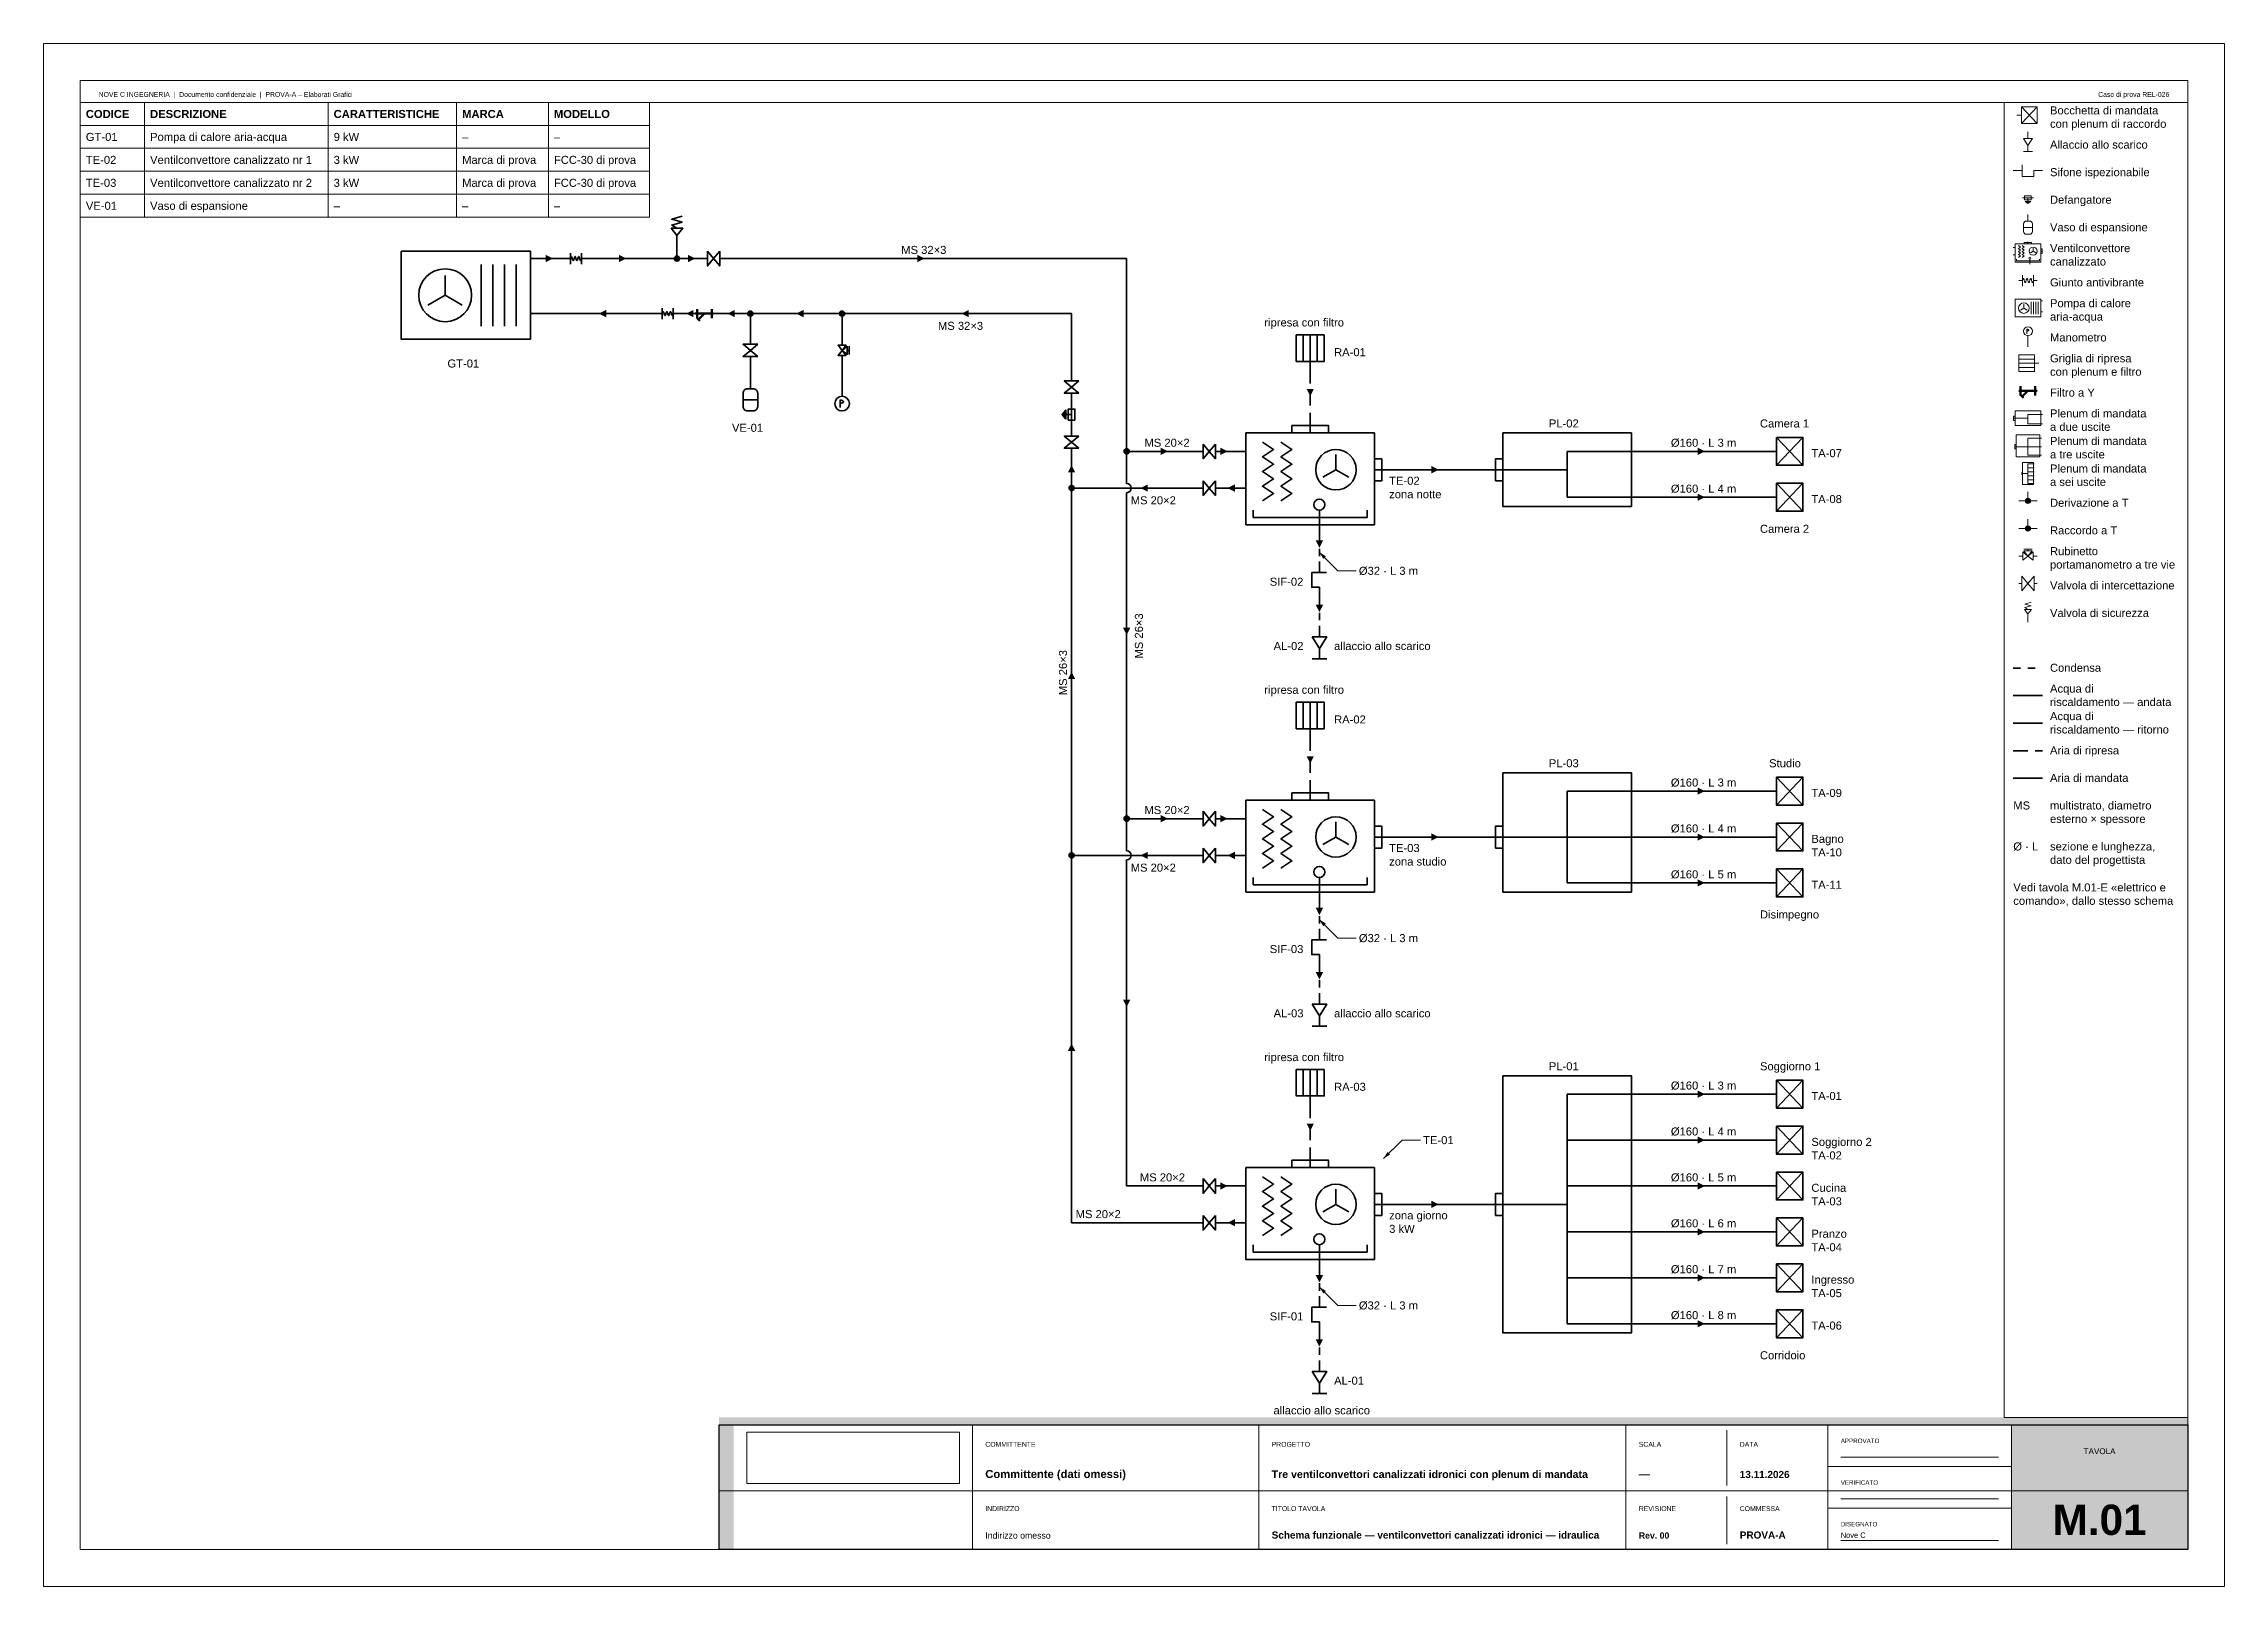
# Paper-space layout 'A2' of a CAD drawing. Header units: millimetres. Extents: x 0 to 594, y 0 to 420.
# The model-space entities are those that its viewports show. They can reach past a viewport. Long polylines and large blocks are cut down to what shows.
import ezdxf
from ezdxf.enums import TextEntityAlignment as Align

# ---------------------------------------------------------------- set-up
doc = ezdxf.new("R2010")
doc.units = ezdxf.units.MM
doc.linetypes.add('NOVEC_TRATTO_2_2', pattern=[4, 2, -2])
doc.linetypes.add('NOVEC_TRATTO_4_2', pattern=[6, 4, -2])
doc.layers.add('G-ANNO-NPLT', color=7, linetype='Continuous', lineweight=18, plot=False)
for name, color, linetype, lineweight in [('G-ANNO-TTLB', 7, 'Continuous', 18), ('M-ANNO-DIAM', 7, 'Continuous', 18), ('M-ANNO-IDEN', 7, 'Continuous', 18), ('M-ANNO-LEGN', 7, 'Continuous', 18), ('M-ANNO-SCHD', 7, 'Continuous', 18), ('M-DIAG-EQPM', 7, 'Continuous', 35)]:
    doc.layers.add(name, color=color, linetype=linetype, lineweight=lineweight)
for name, color, linetype, lineweight, true_color in [('M-CNDS-PIPE', 252, 'NOVEC_TRATTO_2_2', 35, 0x616a6b), ('M-HVAC-RETN', 134, 'NOVEC_TRATTO_4_2', 35, 0x148f77), ('M-HVAC-SPLY', 134, 'Continuous', 35, 0x148f77), ('M-HWTR-RETN', 142, 'Continuous', 35, 0x2471a3), ('M-HWTR-SPLY', 22, 'Continuous', 35, 0xc0392b)]:
    doc.layers.add(name, color=color, linetype=linetype, lineweight=lineweight, true_color=true_color)
doc.styles.add('NOVEC_ARIAL', font='arial.ttf')
doc.styles.add('NOVEC_ARIAL_GRASSETTO', font='arialbd.ttf')
picture_1 = doc.add_image_def('image1.jpg', size_in_pixel=(2961, 716))

# ---------------------------------------------------------------- blocks, each defined once
blk = doc.blocks.new('NoveC_FlowArrow')
h = blk.add_hatch(color=0)
h.dxf.hatch_style = 1
h.paths.add_polyline_path([(0, 0), (-2, 1), (-2, -1)])
blk = doc.blocks.new('NoveC_ReturnGrille')
at = {"color": 0, "linetype": 'Continuous', "lineweight": -2}
for p, q in [((0.8, -3.1), (8, -3.1)), ((0.8, -5), (8, -5)), ((8, -5), (10, -5)), ((0.8, -6.9), (8, -6.9))]:
    blk.add_line(p, q, dxfattribs=at)
blk.add_lwpolyline([(0.8, -1.2), (8, -1.2), (8, -8.8), (0.8, -8.8)], close=True, dxfattribs=at)
blk = doc.blocks.new('NoveC_HeatPumpAirWater')
at = {"color": 0, "linetype": 'Continuous', "lineweight": -2}
for p, q in [((40, -5), (37.6, -5)), ((14.368, -15), (14.368, -9.6)), ((24.224, -6.6), (24.224, -23.4)), ((27.392, -6.6), (27.392, -23.4)), ((30.56, -6.6), (30.56, -23.4)), ((33.728, -6.6), (33.728, -23.4)), ((14.368, -15), (9.688, -17.736)), ((14.368, -15), (19.048, -17.736)), ((40, -20), (37.6, -20))]:
    blk.add_line(p, q, dxfattribs=at)
blk.add_lwpolyline([(2.4, -3), (37.6, -3), (37.6, -27), (2.4, -27)], close=True, dxfattribs=at)
blk.add_circle((14.368, -15), 7.2, dxfattribs=at)
blk = doc.blocks.new('NoveC_FanCoilDuctedAir')
at = {"color": 0, "linetype": 'Continuous', "lineweight": -2}
for p, q in [((20, 0), (20, -2.5)), ((0, -7.5), (2.5, -7.5)), ((27, -12.5), (27, -8.4)), ((0, -17.5), (2.5, -17.5)), ((27, -12.5), (23.45, -14.55)), ((27, -12.5), (30.55, -14.55)), ((37.5, -12.5), (40, -12.5)), ((22.5, -23.5), (22.5, -30))]:
    blk.add_line(p, q, dxfattribs=at)
blk.add_lwpolyline([(2.5, -2.5), (37.5, -2.5), (37.5, -27.5), (2.5, -27.5)], close=True, dxfattribs=at)
for points in [[(7, -5), (10, -7), (7, -9), (10, -11), (7, -13), (10, -15), (7, -17), (10, -19), (7, -21)], [(12, -5), (15, -7), (12, -9), (15, -11), (12, -13), (15, -15), (12, -17), (15, -19), (12, -21)], [(15, -2.5), (15, -0.5), (25, -0.5), (25, -2.5)], [(37.5, -9.5), (39.5, -9.5), (39.5, -15.5), (37.5, -15.5)], [(4.5, -23.5), (4.5, -25.5), (35.5, -25.5), (35.5, -23.5)]]:
    blk.add_lwpolyline(points, dxfattribs=at)
for centre, radius in [((27, -12.5), 5.5), ((22.5, -22), 1.5)]:
    blk.add_circle(centre, radius, dxfattribs=at)
blk = doc.blocks.new('NoveC_CondensateOutlet')
at = {"color": 0, "linetype": 'Continuous', "lineweight": -2}
for p, q in [((2.5, 0), (2.5, -3)), ((0.5, -9), (4.5, -9)), ((2.5, -6.2), (2.5, -9))]:
    blk.add_line(p, q, dxfattribs=at)
blk.add_lwpolyline([(0.5, -3), (4.5, -3), (2.5, -6.2)], close=True, dxfattribs=at)
blk = doc.blocks.new('NoveC_AirDiffuser')
at = {"color": 0, "linetype": 'Continuous', "lineweight": -2}
for p, q in [((0, -5), (2, -5)), ((2, -1.2), (9.2, -8.8)), ((2, -8.8), (9.2, -1.2))]:
    blk.add_line(p, q, dxfattribs=at)
blk.add_lwpolyline([(2, -1.2), (9.2, -1.2), (9.2, -8.8), (2, -8.8)], close=True, dxfattribs=at)
blk = doc.blocks.new('NoveC_SupplyPlenum2')
at = {"color": 0, "linetype": 'Continuous', "lineweight": -2}
for p, q in [((20, -5), (20, -17.5)), ((20, -5), (37.5, -5)), ((37.5, -5), (40, -5)), ((0, -10), (2.5, -10)), ((2.5, -10), (20, -10)), ((20, -17.5), (37.5, -17.5)), ((37.5, -17.5), (40, -17.5))]:
    blk.add_line(p, q, dxfattribs=at)
blk.add_lwpolyline([(2.5, 0), (37.5, 0), (37.5, -20), (2.5, -20)], close=True, dxfattribs=at)
blk.add_lwpolyline([(2.5, -7), (0.5, -7), (0.5, -13), (2.5, -13)], dxfattribs=at)
blk = doc.blocks.new('NoveC_SupplyPlenum3')
at = {"color": 0, "linetype": 'Continuous', "lineweight": -2}
for p, q in [((20, -5), (20, -30)), ((20, -5), (37.5, -5)), ((37.5, -5), (40, -5)), ((0, -17.5), (2.5, -17.5)), ((2.5, -17.5), (20, -17.5)), ((20, -17.5), (37.5, -17.5)), ((37.5, -17.5), (40, -17.5)), ((20, -30), (37.5, -30)), ((37.5, -30), (40, -30))]:
    blk.add_line(p, q, dxfattribs=at)
blk.add_lwpolyline([(2.5, 0), (37.5, 0), (37.5, -32.5), (2.5, -32.5)], close=True, dxfattribs=at)
blk.add_lwpolyline([(2.5, -14.5), (0.5, -14.5), (0.5, -20.5), (2.5, -20.5)], dxfattribs=at)
blk = doc.blocks.new('NoveC_SupplyPlenum6')
at = {"color": 0, "linetype": 'Continuous', "lineweight": -2}
for p, q in [((20, -5), (20, -67.5)), ((20, -5), (37.5, -5)), ((37.5, -5), (40, -5)), ((20, -17.5), (37.5, -17.5)), ((37.5, -17.5), (40, -17.5)), ((0, -35), (2.5, -35)), ((2.5, -35), (20, -35)), ((20, -30), (37.5, -30)), ((37.5, -30), (40, -30)), ((20, -42.5), (37.5, -42.5)), ((37.5, -42.5), (40, -42.5)), ((20, -55), (37.5, -55)), ((37.5, -55), (40, -55)), ((20, -67.5), (37.5, -67.5)), ((37.5, -67.5), (40, -67.5))]:
    blk.add_line(p, q, dxfattribs=at)
blk.add_lwpolyline([(2.5, 0), (37.5, 0), (37.5, -70), (2.5, -70)], close=True, dxfattribs=at)
blk.add_lwpolyline([(2.5, -32), (0.5, -32), (0.5, -38), (2.5, -38)], dxfattribs=at)
blk = doc.blocks.new('NoveC_TeeBranch')
at = {"linetype": 'Continuous', "lineweight": -2}
h = blk.add_hatch(color=0, dxfattribs=at)
h.dxf.hatch_style = 1
h.paths.add_polyline_path([(1.8, -2.5, 1), (3.2, -2.5, 1)])
at = {"color": 0, "linetype": 'Continuous', "lineweight": -2}
for p, q in [((2.5, 0), (2.5, -2.5)), ((0, -2.5), (5, -2.5))]:
    blk.add_line(p, q, dxfattribs=at)
blk.add_circle((2.5, -2.5), 0.7, dxfattribs=at)
blk = doc.blocks.new('NoveC_ValveSafety')
at = {"color": 0, "linetype": 'Continuous', "lineweight": -2}
blk.add_line((2.5, -10), (2.5, -6.2), dxfattribs=at)
blk.add_lwpolyline([(0.9, -4.2), (4.1, -4.2), (2.5, -6.2)], close=True, dxfattribs=at)
blk.add_lwpolyline([(2.5, -4.2), (1.1, -3.4), (3.9, -2.6), (1.1, -1.8), (3.9, -1)], dxfattribs=at)
blk = doc.blocks.new('NoveC_TeeJunction')
at = {"linetype": 'Continuous', "lineweight": -2}
h = blk.add_hatch(color=0, dxfattribs=at)
h.dxf.hatch_style = 1
h.paths.add_polyline_path([(1.8, -2.5, 1), (3.2, -2.5, 1)])
at = {"color": 0, "linetype": 'Continuous', "lineweight": -2}
for p, q in [((2.5, 0), (2.5, -2.5)), ((0, -2.5), (5, -2.5))]:
    blk.add_line(p, q, dxfattribs=at)
blk.add_circle((2.5, -2.5), 0.7, dxfattribs=at)
blk = doc.blocks.new('NoveC_ExpansionConnection')
at = {"color": 0, "linetype": 'Continuous', "lineweight": -2}
for p, q in [((2.5, 0), (2.5, -3)), ((0.5, -6), (4.5, -6))]:
    blk.add_line(p, q, dxfattribs=at)
blk.add_lwpolyline([(1.7, -3), (3.3, -3, -0.414214), (4.5, -4.2), (4.5, -7.8, -0.414214), (3.3, -9), (1.7, -9, -0.414214), (0.5, -7.8), (0.5, -4.2, -0.414214)], format="xyb", close=True, dxfattribs=at)
blk = doc.blocks.new('NoveC_PressureGauge')
at = {"color": 0, "linetype": 'Continuous', "lineweight": -2}
blk.add_line((2.5, -10), (2.5, -5), dxfattribs=at)
blk.add_circle((2.5, -3), 2, dxfattribs=at)
blk = doc.blocks.new('NoveC_PressureGauge_Lettera')
at = {"color": 0, "linetype": 'Continuous', "lineweight": -2}
blk.add_line((-0.5, 1), (-0.5, -1.1), dxfattribs=at)
blk.add_lwpolyline([(-0.5, 1), (-0.24, 0.92), (-0.03, 0.83), (0.14, 0.75), (0.26, 0.67), (0.33, 0.58), (0.35, 0.5), (0.33, 0.42), (0.26, 0.33), (0.14, 0.25), (-0.03, 0.17), (-0.24, 0.08), (-0.5, 0)], dxfattribs=at)
blk = doc.blocks.new('NoveC_CondensateTrap')
at = {"color": 0, "linetype": 'Continuous', "lineweight": -2}
blk.add_line((3, -0.6), (3, -2.5), dxfattribs=at)
blk.add_lwpolyline([(0, -2.5), (3, -2.5), (3, -4.6), (7, -4.6), (7, -2.5), (10, -2.5)], dxfattribs=at)
blk = doc.blocks.new('NoveC_FlexibleJoint')
at = {"color": 0, "linetype": 'Continuous', "lineweight": -2}
for p, q in [((0, -2.5), (1, -2.5)), ((1, -1), (1, -4)), ((4, -1), (4, -4)), ((4, -2.5), (5, -2.5))]:
    blk.add_line(p, q, dxfattribs=at)
blk.add_lwpolyline([(1, -2.5), (1.04, -2.33), (1.08, -2.19), (1.12, -2.09), (1.17, -2.01), (1.21, -1.97), (1.25, -1.95), (1.29, -1.97), (1.33, -2.01), (1.38, -2.09), (1.42, -2.19), (1.46, -2.33), (1.5, -2.5), (1.54, -2.67), (1.58, -2.81), (1.62, -2.91), (1.67, -2.99), (1.71, -3.03), (1.75, -3.05), (1.79, -3.03), (1.83, -2.99), (1.88, -2.91), (1.92, -2.81), (1.96, -2.67), (2, -2.5), (2.04, -2.33), (2.08, -2.19), (2.12, -2.09), (2.17, -2.01), (2.21, -1.97), (2.25, -1.95), (2.29, -1.97), (2.33, -2.01), (2.38, -2.09), (2.42, -2.19), (2.46, -2.33), (2.5, -2.5), (2.54, -2.67), (2.58, -2.81), (2.62, -2.91), (2.67, -2.99), (2.71, -3.03), (2.75, -3.05), (2.79, -3.03), (2.83, -2.99), (2.88, -2.91), (2.92, -2.81), (2.96, -2.67), (3, -2.5), (3.04, -2.33), (3.08, -2.19), (3.12, -2.09), (3.17, -2.01), (3.21, -1.97), (3.25, -1.95), (3.29, -1.97), (3.33, -2.01), (3.38, -2.09), (3.42, -2.19), (3.46, -2.33), (3.5, -2.5), (3.54, -2.67), (3.58, -2.81), (3.62, -2.91), (3.67, -2.99), (3.71, -3.03), (3.75, -3.05), (3.79, -3.03), (3.83, -2.99), (3.88, -2.91), (3.92, -2.81), (3.96, -2.67), (4, -2.5)], dxfattribs=at)
blk = doc.blocks.new('NoveC_ValveIsolation')
at = {"color": 0, "linetype": 'Continuous', "lineweight": -2}
for p, q in [((0, -2.5), (0.8333, -2.5)), ((4.1667, -2.5), (5, -2.5))]:
    blk.add_line(p, q, dxfattribs=at)
for points in [[(0.8333, -0.5), (0.8333, -4.5), (2.5, -2.5)], [(4.1667, -0.5), (4.1667, -4.5), (2.5, -2.5)]]:
    blk.add_lwpolyline(points, close=True, dxfattribs=at)
blk = doc.blocks.new('NoveC_DirtSeparator')
at = {"linetype": 'Continuous', "lineweight": -2}
h = blk.add_hatch(color=0, dxfattribs=at)
h.dxf.hatch_style = 1
h.paths.add_polyline_path([(1.25, -6.6), (3.75, -6.6), (2.5, -7.6)])
at = {"color": 0, "linetype": 'Continuous', "lineweight": -2}
for p, q in [((0, -5), (5, -5)), ((2.5, -5), (2.5, -7.6))]:
    blk.add_line(p, q, dxfattribs=at)
for points in [[(1, -4.1), (4, -4.1), (4, -5.9), (1, -5.9)], [(1.25, -6.6), (3.75, -6.6), (2.5, -7.6)]]:
    blk.add_lwpolyline(points, close=True, dxfattribs=at)
blk = doc.blocks.new('NoveC_Strainer')
at = {"color": 0, "linetype": 'Continuous', "lineweight": -2}
for p, q in [((0, -2.5), (5, -2.5)), ((0.5, -1.25), (0.5, -3.75)), ((0.5464, -3.7464), (1.2536, -4.4536)), ((2.5, -2.5), (0.9, -4.1)), ((4.5, -1.25), (4.5, -3.75))]:
    blk.add_line(p, q, dxfattribs=at)
blk = doc.blocks.new('NoveC_ValveGaugeCock3way')
at = {"color": 0, "linetype": 'Continuous', "lineweight": -2}
for p, q in [((0, -2.5), (1.1, -2.5)), ((1.38, -0.6), (3.62, -0.6)), ((2.5, -1.1), (2.5, -0.6)), ((3.9, -2.5), (5, -2.5))]:
    blk.add_line(p, q, dxfattribs=at)
for points in [[(1.1, -1.38), (1.1, -3.62), (2.5, -2.5)], [(1.38, -1.1), (3.62, -1.1), (2.5, -2.5)], [(3.9, -1.38), (3.9, -3.62), (2.5, -2.5)]]:
    blk.add_lwpolyline(points, close=True, dxfattribs=at)

msp = doc.modelspace()

# ---------------------------------------------------------------- linework, layer by layer
at = {"layer": 'M-ANNO-DIAM'}
for p, q in [((347.5, 281.5), (352.5, 276.5)), ((352.5, 276.5), (357.5, 276.5)), ((347.5, 181.5), (352.5, 176.5)), ((352.5, 176.5), (357.5, 176.5)), ((347.5, 81.5), (352.5, 76.5)), ((352.5, 76.5), (357.5, 76.5))]:
    msp.add_line(p, q, dxfattribs=at)
for points in [[(347.5, 281.5), (349.2678, 280.4393), (348.5607, 279.7322)], [(347.5, 181.5), (349.2678, 180.4393), (348.5607, 179.7322)], [(347.5, 81.5), (349.2678, 80.4393), (348.5607, 79.7322)]]:
    msp.add_solid(points, dxfattribs=at)
at = {"layer": 'M-ANNO-IDEN'}
for p, q in [((365, 116.5), (370, 121.5)), ((370, 121.5), (375, 121.5))]:
    msp.add_line(p, q, dxfattribs=at)
msp.add_solid([(365, 116.5), (366.0607, 118.2678), (366.7678, 117.5607)], dxfattribs=at)
at = {"layer": 'M-ANNO-LEGN', "color": 252, "linetype": 'NOVEC_TRATTO_2_2', "lineweight": 35, "true_color": 0x616a6b}
msp.add_line((536.5, 250), (544.5, 250), dxfattribs=at)
at = {"layer": 'M-ANNO-LEGN', "color": 22, "linetype": 'Continuous', "lineweight": 35, "true_color": 0xc0392b}
msp.add_line((536.5, 242.5), (544.5, 242.5), dxfattribs=at)
at = {"layer": 'M-ANNO-LEGN', "color": 142, "linetype": 'Continuous', "lineweight": 35, "true_color": 0x2471a3}
msp.add_line((536.5, 235), (544.5, 235), dxfattribs=at)
at = {"layer": 'M-ANNO-LEGN', "color": 134, "linetype": 'NOVEC_TRATTO_4_2', "lineweight": 35, "true_color": 0x148f77}
msp.add_line((536.5, 227.5), (544.5, 227.5), dxfattribs=at)
at = {"layer": 'M-ANNO-LEGN', "color": 134, "linetype": 'Continuous', "lineweight": 35, "true_color": 0x148f77}
msp.add_line((536.5, 220), (544.5, 220), dxfattribs=at)
at = {"layer": 'M-ANNO-LEGN'}
msp.add_lwpolyline([(534, 404), (584, 404), (584, 46), (534, 46)], close=True, dxfattribs=at)
at = {"layer": 'M-ANNO-SCHD'}
for p, q in [((10, 404), (165, 404)), ((10, 404), (10, 372.75)), ((27.5, 404), (27.5, 372.75)), ((77.5, 404), (77.5, 372.75)), ((112.5, 404), (112.5, 372.75)), ((137.5, 404), (137.5, 372.75)), ((165, 404), (165, 372.75)), ((10, 397.75), (165, 397.75)), ((10, 391.5), (165, 391.5)), ((10, 385.25), (165, 385.25)), ((10, 379), (165, 379)), ((10, 372.75), (165, 372.75))]:
    msp.add_line(p, q, dxfattribs=at)
at = {"layer": 'M-CNDS-PIPE', "flags": 128}
for points in [[(347.5, 286.5), (347.5, 279)], [(347.5, 269), (347.5, 261.5)], [(347.5, 186.5), (347.5, 179)], [(347.5, 169), (347.5, 161.5)], [(347.5, 86.5), (347.5, 79)], [(347.5, 69), (347.5, 61.5)]]:
    msp.add_lwpolyline(points, dxfattribs=at)
at = {"layer": 'M-HVAC-RETN', "flags": 128}
for points in [[(345, 331.5), (345, 316.5)], [(345, 231.5), (345, 216.5)], [(345, 131.5), (345, 116.5)]]:
    msp.add_lwpolyline(points, dxfattribs=at)
at = {"layer": 'M-HVAC-SPLY', "flags": 128}
for points in [[(435, 309), (470, 309)], [(365, 304), (395, 304)], [(435, 296.5), (470, 296.5)], [(435, 216.5), (470, 216.5)], [(365, 204), (395, 204)], [(435, 204), (470, 204)], [(435, 191.5), (470, 191.5)], [(435, 134), (470, 134)], [(435, 121.5), (470, 121.5)], [(435, 109), (470, 109)], [(365, 104), (395, 104)], [(435, 96.5), (470, 96.5)], [(435, 84), (470, 84)], [(435, 71.5), (470, 71.5)]]:
    msp.add_lwpolyline(points, dxfattribs=at)
at = {"layer": 'M-HWTR-RETN', "flags": 128}
for points in [[(167.5, 346.5), (135, 346.5)], [(177.5, 346.5), (172.5, 346.5)], [(190, 346.5), (182.5, 346.5)], [(215, 346.5), (195, 346.5)], [(280, 329), (280, 346.5), (220, 346.5)], [(192.5, 344), (192.5, 339)], [(217.5, 344), (217.5, 339)], [(192.5, 334), (192.5, 329)], [(217.5, 334), (217.5, 329)], [(280, 321.5), (280, 324)], [(280, 314), (280, 316.5)], [(280, 301.5), (280, 309)], [(315, 299), (282.5, 299)], [(325, 299), (320, 299)], [(280, 201.5), (280, 296.5)], [(315, 99), (280, 99), (280, 196.5)], [(315, 199), (282.5, 199)], [(325, 199), (320, 199)], [(325, 99), (320, 99)]]:
    msp.add_lwpolyline(points, dxfattribs=at)
at = {"layer": 'M-HWTR-SPLY', "flags": 128}
for points in [[(135, 361.5), (142.5, 361.5)], [(147.5, 361.5), (170, 361.5)], [(175, 361.5), (180, 361.5)], [(185, 361.5), (295, 361.5), (295, 311.5)], [(297.5, 309), (315, 309)], [(320, 309), (325, 309)], [(295, 306.5), (295, 300.25)], [(295, 297.75), (295, 211.5)], [(297.5, 209), (315, 209)], [(320, 209), (325, 209)], [(295, 206.5), (295, 200.25)], [(295, 197.75), (295, 109), (315, 109)], [(320, 109), (325, 109)]]:
    msp.add_lwpolyline(points, dxfattribs=at)
at = {"layer": 'M-HWTR-SPLY', "linetype": 'Continuous'}
for centre in [(295, 299), (295, 199)]:
    msp.add_arc(centre, 1.25, 270, 90, dxfattribs=at)

# ---------------------------------------------------------------- block references
at = {"layer": 'M-ANNO-LEGN', "lineweight": 18}
for name, p, xscale, yscale in [('NoveC_AirDiffuser', (537.5, 403.5), 0.6, 0.6), ('NoveC_CondensateOutlet', (539, 396), 0.6, 0.6), ('NoveC_CondensateTrap', (536.5, 387.5), 0.8, 0.8), ('NoveC_DirtSeparator', (539, 381), 0.6, 0.6), ('NoveC_ExpansionConnection', (539, 373.5), 0.6, 0.6), ('NoveC_FanCoilDuctedAir', (536.5, 366), 0.2, 0.2), ('NoveC_HeatPumpAirWater', (536.5, 351), 0.2, 0.2), ('NoveC_PressureGauge', (539, 343.5), 0.6, 0.6), ('NoveC_PressureGauge_Lettera', (540.5, 341.7), 0.6, 0.6), ('NoveC_ReturnGrille', (537.5, 336), 0.6, 0.6), ('NoveC_SupplyPlenum2', (536.5, 320), 0.2, 0.2), ('NoveC_SupplyPlenum3', (536.80769, 313.5), 0.18461538461538463, 0.18461538461538463), ('NoveC_SupplyPlenum6', (538.78571, 306), 0.08571428571428572, 0.08571428571428572), ('NoveC_ValveSafety', (539, 268.5), 0.6, 0.6)]:
    msp.add_blockref(name, p, dxfattribs=dict(at, xscale=xscale, yscale=yscale))
for name, p in [('NoveC_FlexibleJoint', (538, 358)), ('NoveC_TeeBranch', (538, 298)), ('NoveC_TeeJunction', (538, 290.5)), ('NoveC_ValveGaugeCock3way', (538, 283)), ('NoveC_ValveIsolation', (538, 275.5))]:
    msp.add_blockref(name, p, dxfattribs=at)
at = {"layer": 'M-ANNO-LEGN', "lineweight": 50}
msp.add_blockref('NoveC_Strainer', (538, 328), dxfattribs=at)
at = {"layer": 'M-CNDS-PIPE', "rotation": 270}
for p in [(347.5, 282.75), (347.5, 265.25), (347.5, 182.75), (347.5, 165.25), (347.5, 82.75), (347.5, 65.25)]:
    msp.add_blockref('NoveC_FlowArrow', p, dxfattribs=at)
at = {"layer": 'M-DIAG-EQPM'}
for name, p in [('NoveC_ValveSafety', (170, 374)), ('NoveC_HeatPumpAirWater', (95, 366.5)), ('NoveC_FlexibleJoint', (142.5, 364)), ('NoveC_TeeBranch', (170, 364)), ('NoveC_ValveIsolation', (180, 364)), ('NoveC_FlexibleJoint', (167.5, 349)), ('NoveC_ExpansionConnection', (190, 329)), ('NoveC_PressureGauge_Lettera', (217.5, 322)), ('NoveC_FanCoilDuctedAir', (325, 316.5)), ('NoveC_ValveIsolation', (315, 311.5)), ('NoveC_SupplyPlenum2', (395, 314)), ('NoveC_AirDiffuser', (470, 314)), ('NoveC_ValveIsolation', (315, 301.5)), ('NoveC_AirDiffuser', (470, 301.5)), ('NoveC_CondensateOutlet', (345, 261.5)), ('NoveC_SupplyPlenum3', (395, 221.5)), ('NoveC_AirDiffuser', (470, 221.5)), ('NoveC_FanCoilDuctedAir', (325, 216.5)), ('NoveC_ValveIsolation', (315, 211.5)), ('NoveC_AirDiffuser', (470, 209)), ('NoveC_ValveIsolation', (315, 201.5)), ('NoveC_AirDiffuser', (470, 196.5)), ('NoveC_CondensateOutlet', (345, 161.5)), ('NoveC_SupplyPlenum6', (395, 139)), ('NoveC_AirDiffuser', (470, 139)), ('NoveC_AirDiffuser', (470, 126.5)), ('NoveC_FanCoilDuctedAir', (325, 116.5)), ('NoveC_ValveIsolation', (315, 111.5)), ('NoveC_AirDiffuser', (470, 114)), ('NoveC_ValveIsolation', (315, 101.5)), ('NoveC_AirDiffuser', (470, 101.5)), ('NoveC_AirDiffuser', (470, 89)), ('NoveC_AirDiffuser', (470, 76.5)), ('NoveC_CondensateOutlet', (345, 61.5))]:
    msp.add_blockref(name, p, dxfattribs=at)
at = {"layer": 'M-DIAG-EQPM', "lineweight": 50}
msp.add_blockref('NoveC_Strainer', (177.5, 349), dxfattribs=at)
at = {"layer": 'M-DIAG-EQPM'}
for name, p, rotation in [('NoveC_TeeBranch', (195, 344), 180), ('NoveC_TeeBranch', (220, 344), 180), ('NoveC_ValveIsolation', (195, 339), 270), ('NoveC_ValveGaugeCock3way', (220, 339), 270), ('NoveC_ReturnGrille', (350, 341.5), 270), ('NoveC_PressureGauge', (220, 319), 180), ('NoveC_ValveIsolation', (282.5, 329), 270), ('NoveC_ValveIsolation', (282.5, 314), 270), ('NoveC_TeeJunction', (297.5, 311.5), 270), ('NoveC_CondensateTrap', (350, 279), 270), ('NoveC_ReturnGrille', (350, 241.5), 270), ('NoveC_TeeJunction', (297.5, 211.5), 270), ('NoveC_CondensateTrap', (350, 179), 270), ('NoveC_ReturnGrille', (350, 141.5), 270), ('NoveC_CondensateTrap', (350, 79), 270)]:
    msp.add_blockref(name, p, dxfattribs=dict(at, rotation=rotation))
at = {"layer": 'M-DIAG-EQPM', "xscale": -1, "rotation": 270}
for name, p in [('NoveC_DirtSeparator', (285, 316.5)), ('NoveC_TeeJunction', (282.5, 296.5)), ('NoveC_TeeJunction', (282.5, 196.5))]:
    msp.add_blockref(name, p, dxfattribs=at)
at = {"layer": 'M-HVAC-RETN', "rotation": 270}
for p in [(345, 324), (345, 224), (345, 124)]:
    msp.add_blockref('NoveC_FlowArrow', p, dxfattribs=at)
at = {"layer": 'M-HVAC-SPLY'}
for p in [(452.5, 309), (380, 304), (452.5, 296.5), (452.5, 216.5), (380, 204), (452.5, 204), (452.5, 191.5), (452.5, 134), (452.5, 121.5), (452.5, 109), (380, 104), (452.5, 96.5), (452.5, 84), (452.5, 71.5)]:
    msp.add_blockref('NoveC_FlowArrow', p, dxfattribs=at)
at = {"layer": 'M-HWTR-RETN'}
for p, rotation in [((151.25, 346.5), 180), ((175, 346.5), 180), ((186.25, 346.5), 180), ((205, 346.5), 180), ((250, 346.5), 180), ((280, 305.25), 90), ((298.75, 299), 180), ((322.5, 299), 180), ((280, 249), 90), ((298.75, 199), 180), ((322.5, 199), 180), ((280, 147.75), 90), ((322.5, 99), 180)]:
    msp.add_blockref('NoveC_FlowArrow', p, dxfattribs=dict(at, rotation=rotation))
at = {"layer": 'M-HWTR-SPLY'}
for p in [(138.75, 361.5), (158.75, 361.5), (177.5, 361.5), (240, 361.5), (306.25, 309), (322.5, 309), (306.25, 209), (322.5, 209), (322.5, 109)]:
    msp.add_blockref('NoveC_FlowArrow', p, dxfattribs=at)
at = {"layer": 'M-HWTR-SPLY', "rotation": 270}
for p in [(295, 259), (295, 157.75)]:
    msp.add_blockref('NoveC_FlowArrow', p, dxfattribs=at)

# ---------------------------------------------------------------- texts
at = {"layer": 'M-ANNO-DIAM', "style": 'NOVEC_ARIAL'}
for s, p in [('MS 32×3', (233.60237, 362.75)), ('MS 32×3', (243.60237, 342.075)), ('MS 20×2', (299.85237, 310.25)), ('Ø160 · L 3 m', (443.23535, 310.25)), ('Ø160 · L 4 m', (443.23535, 297.75)), ('MS 20×2', (296.10237, 294.575)), ('Ø32 · L 3 m', (358.25, 275.38875)), ('Ø160 · L 3 m', (443.23535, 217.75)), ('MS 20×2', (299.85237, 210.25)), ('Ø160 · L 4 m', (443.23535, 205.25)), ('MS 20×2', (296.10237, 194.575)), ('Ø160 · L 5 m', (443.23535, 192.75)), ('Ø32 · L 3 m', (358.25, 175.38875)), ('Ø160 · L 3 m', (443.23535, 135.25)), ('Ø160 · L 4 m', (443.23535, 122.75)), ('MS 20×2', (298.60237, 110.25)), ('Ø160 · L 5 m', (443.23535, 110.25)), ('MS 20×2', (281.10237, 100.25)), ('Ø160 · L 6 m', (443.23535, 97.75)), ('Ø160 · L 7 m', (443.23535, 85.25)), ('Ø32 · L 3 m', (358.25, 75.38875)), ('Ø160 · L 8 m', (443.23535, 72.75))]:
    msp.add_text(s, height=2.1844, dxfattribs=at).set_placement(p)
for p in [(299.425, 252.60237), (278.75, 242.60237)]:
    msp.add_text('MS 26×3', height=2.1844, rotation=90, dxfattribs=at).set_placement(p)
at = {"layer": 'M-ANNO-IDEN', "style": 'NOVEC_ARIAL'}
for s, p in [('ripresa con filtro', (332.5, 343)), ('GT-01', (110, 331.825)), ('RA-01', (351.5, 334.9125)), ('VE-01', (187.5, 314.325)), ('PL-02', (410, 315.5)), ('Camera 1', (467.5, 315.5)), ('TA-07', (481.5, 307.4125)), ('TE-02', (366.5, 299.9125)), ('zona notte', (366.5, 296.2375)), ('TA-08', (481.5, 294.9125)), ('Camera 2', (467.5, 286.825)), ('SIF-02', (333.97183, 272.4125)), ('AL-02', (335.0291, 254.9125)), ('allaccio allo scarico', (351.5, 254.9125)), ('ripresa con filtro', (332.5, 243)), ('RA-02', (351.5, 234.9125)), ('PL-03', (410, 223)), ('Studio', (470, 223)), ('TA-09', (481.5, 214.9125)), ('TE-03', (366.5, 199.9125)), ('Bagno', (481.5, 202.4125)), ('zona studio', (366.5, 196.2375)), ('TA-10', (481.5, 198.7375)), ('TA-11', (481.5, 189.9125)), ('Disimpegno', (467.5, 181.825)), ('SIF-03', (333.97183, 172.4125)), ('AL-03', (335.0291, 154.9125)), ('allaccio allo scarico', (351.5, 154.9125)), ('ripresa con filtro', (332.5, 143)), ('PL-01', (410, 140.5)), ('Soggiorno 1', (467.5, 140.5)), ('RA-03', (351.5, 134.9125)), ('TA-01', (481.5, 132.4125)), ('TE-01', (375.75, 120.38875)), ('Soggiorno 2', (481.5, 119.9125)), ('TA-02', (481.5, 116.2375)), ('Cucina', (481.5, 107.4125)), ('zona giorno', (366.5, 99.9125)), ('TA-03', (481.5, 103.7375)), ('3 kW', (366.5, 96.2375)), ('Pranzo', (481.5, 94.9125)), ('TA-04', (481.5, 91.2375)), ('Ingresso', (481.5, 82.4125)), ('TA-05', (481.5, 78.7375)), ('SIF-01', (333.97183, 72.4125)), ('TA-06', (481.5, 69.9125)), ('Corridoio', (467.5, 61.825)), ('AL-01', (351.5, 54.9125)), ('allaccio allo scarico', (335, 46.825))]:
    msp.add_text(s, height=2.1844, dxfattribs=at).set_placement(p)
at = {"layer": 'M-ANNO-LEGN', "style": 'NOVEC_ARIAL'}
for s, p in [('con plenum di raccordo', (546.5, 397.0869)), ('Bocchetta di mandata', (546.5, 400.7381)), ('Allaccio allo scarico', (546.5, 391.4125)), ('Sifone ispezionabile', (546.5, 383.9125)), ('Defangatore', (546.5, 376.4125)), ('Vaso di espansione', (546.5, 368.9125)), ('Ventilconvettore', (546.5, 363.2381)), ('canalizzato', (546.5, 359.5869)), ('Giunto antivibrante', (546.5, 353.9125)), ('Pompa di calore', (546.5, 348.2381)), ('aria-acqua', (546.5, 344.5869)), ('Manometro', (546.5, 338.9125)), ('Griglia di ripresa', (546.5, 333.2381)), ('con plenum e filtro', (546.5, 329.5869)), ('Filtro a Y', (546.5, 323.9125)), ('a due uscite', (546.5, 314.5869)), ('Plenum di mandata', (546.5, 318.2381)), ('a tre uscite', (546.5, 307.0869)), ('Plenum di mandata', (546.5, 310.7381)), ('Plenum di mandata', (546.5, 303.2381)), ('a sei uscite', (546.5, 299.5869)), ('Derivazione a T', (546.5, 293.9125)), ('Raccordo a T', (546.5, 286.4125)), ('portamanometro a tre vie', (546.5, 277.0869)), ('Rubinetto', (546.5, 280.7381)), ('Valvola di intercettazione', (546.5, 271.4125)), ('Valvola di sicurezza', (546.5, 263.9125)), ('Condensa', (546.5, 249)), ('Acqua di', (546.5, 243.3256)), ('Acqua di', (546.5, 235.8256)), ('riscaldamento — andata', (546.5, 239.6744)), ('riscaldamento — ritorno', (546.5, 232.1744)), ('Aria di ripresa', (546.5, 226.5)), ('Aria di mandata', (546.5, 219)), ('MS', (536.5, 211.5)), ('esterno × spessore', (546.5, 207.84875)), ('multistrato, diametro', (546.5, 211.5)), ('Ø · L', (536.5, 200.34875)), ('sezione e lunghezza,', (546.5, 200.34875)), ('dato del progettista', (546.5, 196.6975)), ('Vedi tavola M.01-E «elettrico e', (536.5, 189.1975)), ('comando», dallo stesso schema', (536.5, 185.54625))]:
    msp.add_text(s, height=2.1844, dxfattribs=at).set_placement(p)
at = {"layer": 'M-ANNO-SCHD'}
for s, style, p in [('CODICE', 'NOVEC_ARIAL_GRASSETTO', (11.5, 399.76375)), ('DESCRIZIONE', 'NOVEC_ARIAL_GRASSETTO', (29, 399.76375)), ('CARATTERISTICHE', 'NOVEC_ARIAL_GRASSETTO', (79, 399.76375)), ('MARCA', 'NOVEC_ARIAL_GRASSETTO', (114, 399.76375)), ('MODELLO', 'NOVEC_ARIAL_GRASSETTO', (139, 399.76375)), ('GT-01', 'NOVEC_ARIAL', (11.5, 393.51375)), ('Pompa di calore aria-acqua', 'NOVEC_ARIAL', (29, 393.51375)), ('9 kW', 'NOVEC_ARIAL', (79, 393.51375)), ('–', 'NOVEC_ARIAL', (114, 393.51375)), ('–', 'NOVEC_ARIAL', (139, 393.51375)), ('TE-02', 'NOVEC_ARIAL', (11.5, 387.26375)), ('Ventilconvettore canalizzato nr 1', 'NOVEC_ARIAL', (29, 387.26375)), ('3 kW', 'NOVEC_ARIAL', (79, 387.26375)), ('Marca di prova', 'NOVEC_ARIAL', (114, 387.26375)), ('FCC-30 di prova', 'NOVEC_ARIAL', (139, 387.26375)), ('TE-03', 'NOVEC_ARIAL', (11.5, 381.01375)), ('Ventilconvettore canalizzato nr 2', 'NOVEC_ARIAL', (29, 381.01375)), ('3 kW', 'NOVEC_ARIAL', (79, 381.01375)), ('Marca di prova', 'NOVEC_ARIAL', (114, 381.01375)), ('FCC-30 di prova', 'NOVEC_ARIAL', (139, 381.01375)), ('VE-01', 'NOVEC_ARIAL', (11.5, 374.76375)), ('Vaso di espansione', 'NOVEC_ARIAL', (29, 374.76375)), ('–', 'NOVEC_ARIAL', (79, 374.76375)), ('–', 'NOVEC_ARIAL', (114, 374.76375)), ('–', 'NOVEC_ARIAL', (139, 374.76375))]:
    msp.add_text(s, height=2.1844, dxfattribs=dict(at, style=style)).set_placement(p)

psp = doc.layouts.new('A2')

# ---------------------------------------------------------------- hatches: boundary and pattern name
at = {"layer": 'G-ANNO-TTLB', "true_color": 0x2abfbf}
h = psp.add_hatch(color=133, dxfattribs=at)
h.dxf.hatch_style = 1
h.paths.add_polyline_path([(184, 46), (584, 46), (584, 44), (184, 44)])
at = {"layer": 'G-ANNO-TTLB', "true_color": 0x1c2e4a}
h = psp.add_hatch(color=159, dxfattribs=at)
h.dxf.hatch_style = 1
h.paths.add_polyline_path([(184, 44), (188, 44), (188, 10), (184, 10)])
at = {"layer": 'G-ANNO-TTLB', "true_color": 0x2abfbf}
h = psp.add_hatch(color=133, dxfattribs=at)
h.dxf.hatch_style = 1
h.paths.add_polyline_path([(536, 46), (584, 46), (584, 44), (536, 44)])
at = {"layer": 'G-ANNO-TTLB', "true_color": 0x1c2e4a}
h = psp.add_hatch(color=159, dxfattribs=at)
h.dxf.hatch_style = 1
h.paths.add_polyline_path([(536, 44), (584, 44), (584, 10), (536, 10)])

# ---------------------------------------------------------------- linework, layer by layer
at = {"layer": 'G-ANNO-TTLB', "color": 254, "lineweight": 9, "true_color": 0xe0e0e0}
for p, q in [((14, 404), (580, 404)), ((253, 10), (253, 44)), ((458.5, 27.5), (458.5, 42.5)), ((486, 32.667), (536, 32.667)), ((489.5, 35.167), (532.5, 35.167)), ((458.5, 11.5), (458.5, 24.5)), ((489.5, 23.833), (532.5, 23.833)), ((486, 21.333), (536, 21.333)), ((489.5, 12.5), (532.5, 12.5))]:
    psp.add_line(p, q, dxfattribs=at)
at = {"layer": 'G-ANNO-TTLB', "color": 159, "lineweight": 15, "true_color": 0x1c2e4a}
for p, q in [((253, 10), (253, 44)), ((331, 10), (331, 44)), ((431, 10), (431, 44)), ((486, 10), (486, 44)), ((536, 10), (536, 44))]:
    psp.add_line(p, q, dxfattribs=at)
at = {"layer": 'G-ANNO-TTLB', "color": 254, "lineweight": 15, "true_color": 0xe0e0e0}
psp.add_line((184, 26), (584, 26), dxfattribs=at)
at = {"layer": 'G-ANNO-TTLB', "color": 159, "lineweight": 18, "true_color": 0x1c2e4a}
psp.add_lwpolyline([(10, 410), (584, 410), (584, 10), (10, 10)], close=True, dxfattribs=at)
at = {"layer": 'G-ANNO-TTLB', "color": 159, "lineweight": 30, "true_color": 0x1c2e4a}
psp.add_lwpolyline([(184, 44), (584, 44), (584, 10), (184, 10)], close=True, dxfattribs=at)

# ---------------------------------------------------------------- texts
at = {"layer": 'G-ANNO-TTLB', "color": 253, "true_color": 0x999999, "style": 'NOVEC_ARIAL'}
for s, height, p in [('NOVE C INGEGNERIA  |  Documento confidenziale  |  PROVA-A – Elaborati Grafici', 1.3349, (15, 405.5)), ('COMMITTENTE', 1.3349, (256.5, 38)), ('PROGETTO', 1.3349, (334.5, 38)), ('SCALA', 1.3349, (434.5, 38)), ('DATA', 1.3349, (462, 38)), ('APPROVATO', 1.2136, (489.5, 39)), ('VERIFICATO', 1.2136, (489.5, 27.667)), ('INDIRIZZO', 1.3349, (256.5, 20.5)), ('TITOLO TAVOLA', 1.3349, (334.5, 20.5)), ('REVISIONE', 1.3349, (434.5, 20.5)), ('COMMESSA', 1.3349, (462, 20.5)), ('DISEGNATO', 1.2136, (489.5, 16.333))]:
    psp.add_text(s, height=height, dxfattribs=at).set_placement(p)
psp.add_text('Caso di prova REL-026', height=1.3349, dxfattribs=at).set_placement((579, 405.5), align=Align.RIGHT)
at = {"layer": 'G-ANNO-TTLB', "color": 255, "true_color": 0xffffff, "transparency": 33554559, "style": 'NOVEC_ARIAL'}
psp.add_text('TAVOLA', height=1.5777, dxfattribs=at).set_placement((560, 36), align=Align.CENTER)
at = {"layer": 'G-ANNO-TTLB', "color": 59, "true_color": 0x2d2d2d}
for s, height, style, p in [('Committente (dati omessi)', 2.1844, 'NOVEC_ARIAL_GRASSETTO', (256.5, 29.5)), ('Tre ventilconvettori canalizzati idronici con plenum di mandata', 2.063, 'NOVEC_ARIAL_GRASSETTO', (334.5, 29.5)), ('—', 2.184, 'NOVEC_ARIAL_GRASSETTO', (434.5, 29.5)), ('13.11.2026', 1.9417, 'NOVEC_ARIAL_GRASSETTO', (462, 29.5)), ('Indirizzo omesso', 1.6989, 'NOVEC_ARIAL', (256.5, 13)), ('Schema funzionale — ventilconvettori canalizzati idronici — idraulica', 1.9417, 'NOVEC_ARIAL_GRASSETTO', (334.5, 13)), ('Rev. 00', 1.6989, 'NOVEC_ARIAL_GRASSETTO', (434.5, 13)), ('PROVA-A', 1.9417, 'NOVEC_ARIAL_GRASSETTO', (462, 13)), ('Nove C', 1.4563, 'NOVEC_ARIAL', (489.5, 13.2))]:
    psp.add_text(s, height=height, dxfattribs=dict(at, style=style)).set_placement(p)
at = {"layer": 'G-ANNO-TTLB', "color": 255, "true_color": 0xffffff, "style": 'NOVEC_ARIAL_GRASSETTO'}
psp.add_text('M.01', height=8.2521, dxfattribs=at).set_placement((560, 14), align=Align.CENTER)

# ---------------------------------------------------------------- pictures from other files: only their frames are drawn
at = {"layer": 'G-ANNO-TTLB'}
image = psp.add_image(picture_1, insert=(191.552, 28), size_in_units=(57.896, 14), dxfattribs=at)

# ---------------------------------------------------------------- viewports
at = {"layer": 'G-ANNO-NPLT'}
psp.add_viewport(center=(297, 210), size=(594, 420), view_center_point=(297, 210), view_height=420, dxfattribs=at)

doc.saveas('drawing.dxf')
